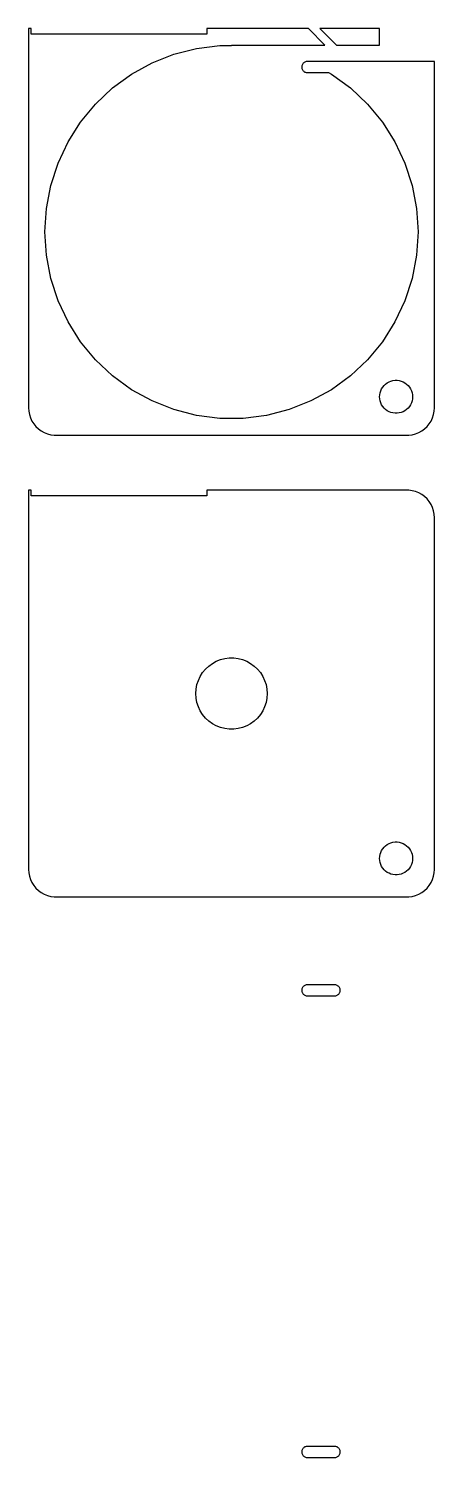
# Model space of a CAD drawing. Header units: metres. Extents: x -37 to 37, y 29 to 289.
import ezdxf

# ---------------------------------------------------------------- set-up
doc = ezdxf.new("R2010")
doc.units = ezdxf.units.M

msp = doc.modelspace()

# ---------------------------------------------------------------- linework, layer by layer
for p, q in [((-36.5, 289), (-37, 289)), ((-37, 289), (-37, 220)), ((-36.5, 288), (-36.5, 289)), ((14.0099, 288.99), (-4.5, 288.99)), ((-4.5, 288.99), (-4.5, 288)), ((17, 286), (14.0099, 288.99)), ((27, 288.99), (16.1312, 288.99)), ((16.1312, 288.99), (19.1213, 286)), ((27, 286), (27, 288.99)), ((-4.5, 288), (-36.5, 288)), ((0, 285.933), (0, 286)), ((0, 286), (17, 286)), ((19.1213, 286), (27, 286)), ((-14.4765, 282.764), (-10.5066, 284.336)), ((-10.5066, 284.336), (-6.37096, 285.398)), ((-6.37096, 285.398), (-2.13487, 285.933)), ((-2.13487, 285.933), (0, 285.933)), ((-18.2181, 280.707), (-14.4765, 282.764)), ((12.8189, 282.125), (12.811, 282)), ((12.811, 282), (12.8189, 281.875)), ((12.8424, 282.249), (12.8189, 282.125)), ((12.8189, 281.875), (12.8424, 281.751)), ((12.8812, 282.368), (12.8424, 282.249)), ((12.8424, 281.751), (12.8812, 281.632)), ((12.9347, 282.482), (12.8812, 282.368)), ((12.8812, 281.632), (12.9347, 281.518)), ((13.002, 282.588), (12.9347, 282.482)), ((12.9347, 281.518), (13.002, 281.412)), ((13.082, 282.685), (13.002, 282.588)), ((13.002, 281.412), (13.082, 281.315)), ((13.1736, 282.771), (13.082, 282.685)), ((13.082, 281.315), (13.1736, 281.229)), ((13.2752, 282.844), (13.1736, 282.771)), ((13.1736, 281.229), (13.2752, 281.156)), ((13.3852, 282.905), (13.2752, 282.844)), ((13.2752, 281.156), (13.3852, 281.095)), ((13.502, 282.951), (13.3852, 282.905)), ((13.3852, 281.095), (13.502, 281.049)), ((13.6236, 282.982), (13.502, 282.951)), ((13.502, 281.049), (13.6236, 281.018)), ((13.7482, 282.998), (13.6236, 282.982)), ((13.6236, 281.018), (13.7482, 281.002)), ((14.561, 282.998), (13.7482, 282.998)), ((13.7482, 281.002), (17.6818, 281.002)), ((37, 283), (14.561, 283)), ((14.561, 283), (14.561, 282.998)), ((17.6818, 281.002), (18.2181, 280.707)), ((37, 220), (37, 283)), ((-21.6724, 278.197), (-18.2181, 280.707)), ((18.2181, 280.707), (21.6724, 278.197)), ((-24.7849, 275.275), (-21.6724, 278.197)), ((21.6724, 278.197), (24.7849, 275.275)), ((-27.5066, 271.985), (-24.7849, 275.275)), ((24.7849, 275.275), (27.5066, 271.985)), ((-29.7944, 268.38), (-27.5066, 271.985)), ((27.5066, 271.985), (29.7944, 268.38)), ((-31.6124, 264.516), (-29.7944, 268.38)), ((29.7944, 268.38), (31.6124, 264.516)), ((-32.9318, 260.455), (-31.6124, 264.516)), ((31.6124, 264.516), (32.9318, 260.455)), ((-33.7319, 256.261), (-32.9318, 260.455)), ((32.9318, 260.455), (33.7319, 256.261)), ((-34, 252), (-33.7319, 256.261)), ((33.7319, 256.261), (34, 252)), ((-33.7319, 247.739), (-34, 252)), ((34, 252), (33.7319, 247.739)), ((-32.9318, 243.545), (-33.7319, 247.739)), ((33.7319, 247.739), (32.9318, 243.545)), ((-31.6124, 239.484), (-32.9318, 243.545)), ((32.9318, 243.545), (31.6124, 239.484)), ((-29.7944, 235.62), (-31.6124, 239.484)), ((31.6124, 239.484), (29.7944, 235.62)), ((-27.5066, 232.015), (-29.7944, 235.62)), ((29.7944, 235.62), (27.5066, 232.015)), ((-24.7849, 228.725), (-27.5066, 232.015)), ((27.5066, 232.015), (24.7849, 228.725)), ((-21.6724, 225.803), (-24.7849, 228.725)), ((24.7849, 228.725), (21.6724, 225.803)), ((-18.2181, 223.293), (-21.6724, 225.803)), ((21.6724, 225.803), (18.2181, 223.293)), ((27.3711, 223.445), (27.5729, 223.763)), ((27.5729, 223.763), (27.8131, 224.054)), ((27.8131, 224.054), (28.0877, 224.312)), ((28.0877, 224.312), (28.3925, 224.533)), ((28.3925, 224.533), (28.7227, 224.714)), ((28.7227, 224.714), (29.0729, 224.853)), ((29.0729, 224.853), (29.4379, 224.947)), ((29.4379, 224.947), (29.8116, 224.994)), ((29.8116, 224.994), (30.1884, 224.994)), ((30.1884, 224.994), (30.5621, 224.947)), ((30.5621, 224.947), (30.927, 224.853)), ((30.927, 224.853), (31.2773, 224.714)), ((31.2773, 224.714), (31.6075, 224.533)), ((31.6075, 224.533), (31.9123, 224.312)), ((31.9123, 224.312), (32.1869, 224.054)), ((32.1869, 224.054), (32.427, 223.763)), ((32.427, 223.763), (32.6289, 223.445)), ((-14.4765, 221.236), (-18.2181, 223.293)), ((-10.5066, 219.664), (-14.4765, 221.236)), ((14.4765, 221.236), (10.5066, 219.664)), ((18.2181, 223.293), (14.4765, 221.236)), ((27, 222), (27.0237, 222.376)), ((27.0237, 221.624), (27, 222)), ((27.0237, 222.376), (27.0942, 222.746)), ((27.0942, 221.254), (27.0237, 221.624)), ((27.0942, 222.746), (27.2107, 223.104)), ((27.2107, 220.896), (27.0942, 221.254)), ((27.2107, 223.104), (27.3711, 223.445)), ((32.6289, 223.445), (32.7893, 223.104)), ((32.7893, 223.104), (32.9057, 222.746)), ((32.9057, 221.254), (32.7893, 220.896)), ((32.9057, 222.746), (32.9763, 222.376)), ((32.9763, 221.624), (32.9057, 221.254)), ((32.9763, 222.376), (33, 222)), ((33, 222), (32.9763, 221.624)), ((-37, 220), (-36.9606, 219.373)), ((-36.9606, 219.373), (-36.8429, 218.757)), ((-36.8429, 218.757), (-36.6489, 218.159)), ((-6.37096, 218.602), (-10.5066, 219.664)), ((-2.13487, 218.067), (-6.37096, 218.602)), ((6.37096, 218.602), (2.13487, 218.067)), ((10.5066, 219.664), (6.37096, 218.602)), ((27.3711, 220.555), (27.2107, 220.896)), ((27.5729, 220.237), (27.3711, 220.555)), ((27.8131, 219.946), (27.5729, 220.237)), ((28.0877, 219.688), (27.8131, 219.946)), ((28.3925, 219.467), (28.0877, 219.688)), ((28.7227, 219.286), (28.3925, 219.467)), ((29.0729, 219.147), (28.7227, 219.286)), ((29.4379, 219.053), (29.0729, 219.147)), ((29.8116, 219.006), (29.4379, 219.053)), ((30.1884, 219.006), (29.8116, 219.006)), ((30.5621, 219.053), (30.1884, 219.006)), ((30.927, 219.147), (30.5621, 219.053)), ((31.2773, 219.286), (30.927, 219.147)), ((31.6075, 219.467), (31.2773, 219.286)), ((31.9123, 219.688), (31.6075, 219.467)), ((32.1869, 219.946), (31.9123, 219.688)), ((32.427, 220.237), (32.1869, 219.946)), ((32.6289, 220.555), (32.427, 220.237)), ((32.7893, 220.896), (32.6289, 220.555)), ((36.6489, 218.159), (36.8429, 218.757)), ((36.8429, 218.757), (36.9606, 219.373)), ((36.9606, 219.373), (37, 220)), ((-36.6489, 218.159), (-36.3815, 217.591)), ((-36.3815, 217.591), (-36.0451, 217.061)), ((-36.0451, 217.061), (-35.6448, 216.577)), ((-35.6448, 216.577), (-35.1871, 216.147)), ((-35.1871, 216.147), (-34.6791, 215.778)), ((2.13487, 218.067), (-2.13487, 218.067)), ((34.6791, 215.778), (35.1871, 216.147)), ((35.1871, 216.147), (35.6448, 216.577)), ((35.6448, 216.577), (36.0451, 217.061)), ((36.0451, 217.061), (36.3815, 217.591)), ((36.3815, 217.591), (36.6489, 218.159)), ((-34.6791, 215.778), (-34.1289, 215.476)), ((-34.1289, 215.476), (-33.5451, 215.245)), ((-33.5451, 215.245), (-32.9369, 215.089)), ((-32.9369, 215.089), (-32.3139, 215.01)), ((-32.3139, 215.01), (32.3139, 215.01)), ((32.3139, 215.01), (32.9369, 215.089)), ((32.9369, 215.089), (33.5451, 215.245)), ((33.5451, 215.245), (34.1289, 215.476)), ((34.1289, 215.476), (34.6791, 215.778)), ((-36.5, 205), (-37, 205)), ((-37, 205), (-37, 136)), ((-36.5, 204), (-36.5, 205)), ((-4.5, 204), (-36.5, 204)), ((32.3139, 204.99), (-4.5, 204.99)), ((-4.5, 204.99), (-4.5, 204)), ((32.9369, 204.911), (32.3139, 204.99)), ((33.5451, 204.755), (32.9369, 204.911)), ((34.1289, 204.524), (33.5451, 204.755)), ((34.6791, 204.222), (34.1289, 204.524)), ((35.1871, 203.853), (34.6791, 204.222)), ((35.6448, 203.423), (35.1871, 203.853)), ((36.0451, 202.939), (35.6448, 203.423)), ((36.3815, 202.409), (36.0451, 202.939)), ((36.6489, 201.841), (36.3815, 202.409)), ((36.8429, 201.243), (36.6489, 201.841)), ((36.9606, 200.627), (36.8429, 201.243)), ((37, 200), (36.9606, 200.627)), ((37, 136), (37, 200)), ((-2.00861, 174.182), (-1.21797, 174.385)), ((-1.21797, 174.385), (-0.40813, 174.487)), ((-0.40813, 174.487), (0.40813, 174.487)), ((0.40813, 174.487), (1.21797, 174.385)), ((1.21797, 174.385), (2.00861, 174.182)), ((-5.69598, 171.131), (-5.25861, 171.821)), ((-5.25861, 171.821), (-4.73828, 172.45)), ((-4.73828, 172.45), (-4.14325, 173.008)), ((-4.14325, 173.008), (-3.48286, 173.488)), ((-3.48286, 173.488), (-2.76756, 173.881)), ((-2.76756, 173.881), (-2.00861, 174.182)), ((2.00861, 174.182), (2.76756, 173.881)), ((2.76756, 173.881), (3.48286, 173.488)), ((3.48286, 173.488), (4.14325, 173.008)), ((4.14325, 173.008), (4.73828, 172.45)), ((4.73828, 172.45), (5.25861, 171.821)), ((5.25861, 171.821), (5.69598, 171.131)), ((-6.44873, 168.815), (-6.29578, 169.616)), ((-6.29578, 169.616), (-6.04353, 170.393)), ((-6.04353, 170.393), (-5.69598, 171.131)), ((5.69598, 171.131), (6.04353, 170.393)), ((6.04353, 170.393), (6.29578, 169.616)), ((6.29578, 169.616), (6.44873, 168.815)), ((-6.5, 168), (-6.44873, 168.815)), ((-6.44873, 167.185), (-6.5, 168)), ((-6.29578, 166.384), (-6.44873, 167.185)), ((6.44873, 167.185), (6.29578, 166.384)), ((6.44873, 168.815), (6.5, 168)), ((6.5, 168), (6.44873, 167.185)), ((-6.04353, 165.607), (-6.29578, 166.384)), ((-5.69598, 164.869), (-6.04353, 165.607)), ((-5.25861, 164.179), (-5.69598, 164.869)), ((-4.73828, 163.55), (-5.25861, 164.179)), ((5.25861, 164.179), (4.73828, 163.55)), ((5.69598, 164.869), (5.25861, 164.179)), ((6.04353, 165.607), (5.69598, 164.869)), ((6.29578, 166.384), (6.04353, 165.607)), ((-4.14325, 162.992), (-4.73828, 163.55)), ((-3.48286, 162.512), (-4.14325, 162.992)), ((-2.76756, 162.119), (-3.48286, 162.512)), ((-2.00861, 161.818), (-2.76756, 162.119)), ((-1.21797, 161.615), (-2.00861, 161.818)), ((-0.40813, 161.513), (-1.21797, 161.615)), ((0.40813, 161.513), (-0.40813, 161.513)), ((1.21797, 161.615), (0.40813, 161.513)), ((2.00861, 161.818), (1.21797, 161.615)), ((2.76756, 162.119), (2.00861, 161.818)), ((3.48286, 162.512), (2.76756, 162.119)), ((4.14325, 162.992), (3.48286, 162.512)), ((4.73828, 163.55), (4.14325, 162.992)), ((28.0877, 140.312), (28.3925, 140.533)), ((28.3925, 140.533), (28.7227, 140.714)), ((28.7227, 140.714), (29.0729, 140.853)), ((29.0729, 140.853), (29.4379, 140.947)), ((29.4379, 140.947), (29.8116, 140.994)), ((29.8116, 140.994), (30.1884, 140.994)), ((30.1884, 140.994), (30.5621, 140.947)), ((30.5621, 140.947), (30.927, 140.853)), ((30.927, 140.853), (31.2773, 140.714)), ((31.2773, 140.714), (31.6075, 140.533)), ((31.6075, 140.533), (31.9123, 140.312)), ((27, 138), (27.0237, 138.376)), ((27.0237, 137.624), (27, 138)), ((27.0237, 138.376), (27.0942, 138.746)), ((27.0942, 138.746), (27.2107, 139.104)), ((27.2107, 139.104), (27.3711, 139.445)), ((27.3711, 139.445), (27.5729, 139.763)), ((27.5729, 139.763), (27.8131, 140.054)), ((27.8131, 140.054), (28.0877, 140.312)), ((31.9123, 140.312), (32.1869, 140.054)), ((32.1869, 140.054), (32.427, 139.763)), ((32.427, 139.763), (32.6289, 139.445)), ((32.6289, 139.445), (32.7893, 139.104)), ((32.7893, 139.104), (32.9057, 138.746)), ((32.9057, 138.746), (32.9763, 138.376)), ((32.9763, 138.376), (33, 138)), ((33, 138), (32.9763, 137.624)), ((-37, 136), (-36.9606, 135.373)), ((-36.9606, 135.373), (-36.8429, 134.757)), ((27.0942, 137.254), (27.0237, 137.624)), ((27.2107, 136.896), (27.0942, 137.254)), ((27.3711, 136.555), (27.2107, 136.896)), ((27.5729, 136.237), (27.3711, 136.555)), ((27.8131, 135.946), (27.5729, 136.237)), ((28.0877, 135.688), (27.8131, 135.946)), ((28.3925, 135.467), (28.0877, 135.688)), ((28.7227, 135.286), (28.3925, 135.467)), ((29.0729, 135.147), (28.7227, 135.286)), ((31.2773, 135.286), (30.927, 135.147)), ((31.6075, 135.467), (31.2773, 135.286)), ((31.9123, 135.688), (31.6075, 135.467)), ((32.1869, 135.946), (31.9123, 135.688)), ((32.427, 136.237), (32.1869, 135.946)), ((32.6289, 136.555), (32.427, 136.237)), ((32.7893, 136.896), (32.6289, 136.555)), ((32.9057, 137.254), (32.7893, 136.896)), ((32.9763, 137.624), (32.9057, 137.254)), ((36.8429, 134.757), (36.9606, 135.373)), ((36.9606, 135.373), (37, 136)), ((-36.8429, 134.757), (-36.6489, 134.159)), ((-36.6489, 134.159), (-36.3815, 133.591)), ((-36.3815, 133.591), (-36.0451, 133.061)), ((-36.0451, 133.061), (-35.6448, 132.577)), ((29.4379, 135.053), (29.0729, 135.147)), ((29.8116, 135.006), (29.4379, 135.053)), ((30.1884, 135.006), (29.8116, 135.006)), ((30.5621, 135.053), (30.1884, 135.006)), ((30.927, 135.147), (30.5621, 135.053)), ((35.6448, 132.577), (36.0451, 133.061)), ((36.0451, 133.061), (36.3815, 133.591)), ((36.3815, 133.591), (36.6489, 134.159)), ((36.6489, 134.159), (36.8429, 134.757)), ((-35.6448, 132.577), (-35.1871, 132.147)), ((-35.1871, 132.147), (-34.6791, 131.778)), ((-34.6791, 131.778), (-34.1289, 131.476)), ((-34.1289, 131.476), (-33.5451, 131.245)), ((-33.5451, 131.245), (-32.9369, 131.089)), ((-32.9369, 131.089), (-32.3139, 131.01)), ((-32.3139, 131.01), (32.3139, 131.01)), ((32.3139, 131.01), (32.9369, 131.089)), ((32.9369, 131.089), (33.5451, 131.245)), ((33.5451, 131.245), (34.1289, 131.476)), ((34.1289, 131.476), (34.6791, 131.778)), ((34.6791, 131.778), (35.1871, 132.147)), ((35.1871, 132.147), (35.6448, 132.577)), ((12.9347, 114.482), (12.8812, 114.368)), ((13.002, 114.588), (12.9347, 114.482)), ((13.082, 114.685), (13.002, 114.588)), ((13.1736, 114.771), (13.082, 114.685)), ((13.2752, 114.844), (13.1736, 114.771)), ((13.3852, 114.905), (13.2752, 114.844)), ((13.502, 114.951), (13.3852, 114.905)), ((13.6236, 114.982), (13.502, 114.951)), ((13.7482, 114.998), (13.6236, 114.982)), ((18.8738, 114.998), (13.7482, 114.998)), ((18.9984, 114.982), (18.8738, 114.998)), ((19.12, 114.951), (18.9984, 114.982)), ((19.2368, 114.905), (19.12, 114.951)), ((19.3468, 114.844), (19.2368, 114.905)), ((19.4484, 114.771), (19.3468, 114.844)), ((19.54, 114.685), (19.4484, 114.771)), ((19.62, 114.588), (19.54, 114.685)), ((19.6873, 114.482), (19.62, 114.588)), ((19.7408, 114.368), (19.6873, 114.482)), ((12.8189, 114.125), (12.811, 114)), ((12.811, 114), (12.8189, 113.875)), ((12.8424, 114.249), (12.8189, 114.125)), ((12.8189, 113.875), (12.8424, 113.751)), ((12.8812, 114.368), (12.8424, 114.249)), ((12.8424, 113.751), (12.8812, 113.632)), ((12.8812, 113.632), (12.9347, 113.518)), ((12.9347, 113.518), (13.002, 113.412)), ((13.002, 113.412), (13.082, 113.315)), ((13.082, 113.315), (13.1736, 113.229)), ((13.1736, 113.229), (13.2752, 113.156)), ((13.2752, 113.156), (13.3852, 113.095)), ((13.3852, 113.095), (13.502, 113.049)), ((13.502, 113.049), (13.6236, 113.018)), ((13.6236, 113.018), (13.7482, 113.002)), ((13.7482, 113.002), (18.8738, 113.002)), ((18.8738, 113.002), (18.9984, 113.018)), ((18.9984, 113.018), (19.12, 113.049)), ((19.12, 113.049), (19.2368, 113.095)), ((19.2368, 113.095), (19.3468, 113.156)), ((19.3468, 113.156), (19.4484, 113.229)), ((19.4484, 113.229), (19.54, 113.315)), ((19.54, 113.315), (19.62, 113.412)), ((19.62, 113.412), (19.6873, 113.518)), ((19.6873, 113.518), (19.7408, 113.632)), ((19.7796, 114.249), (19.7408, 114.368)), ((19.7408, 113.632), (19.7796, 113.751)), ((19.8031, 114.125), (19.7796, 114.249)), ((19.7796, 113.751), (19.8031, 113.875)), ((19.811, 114), (19.8031, 114.125)), ((19.8031, 113.875), (19.811, 114)), ((12.8189, 30.1253), (12.811, 30)), ((12.811, 30), (12.8189, 29.8747)), ((12.8424, 30.2487), (12.8189, 30.1253)), ((12.8189, 29.8747), (12.8424, 29.7513)), ((12.8812, 30.3681), (12.8424, 30.2487)), ((12.8424, 29.7513), (12.8812, 29.6319)), ((12.9347, 30.4818), (12.8812, 30.3681)), ((12.8812, 29.6319), (12.9347, 29.5182)), ((13.002, 30.5878), (12.9347, 30.4818)), ((12.9347, 29.5182), (13.002, 29.4122)), ((13.082, 30.6845), (13.002, 30.5878)), ((13.002, 29.4122), (13.082, 29.3154)), ((13.1736, 30.7705), (13.082, 30.6845)), ((13.082, 29.3154), (13.1736, 29.2295)), ((13.2752, 30.8443), (13.1736, 30.7705)), ((13.1736, 29.2295), (13.2752, 29.1557)), ((13.3852, 30.9048), (13.2752, 30.8443)), ((13.2752, 29.1557), (13.3852, 29.0952)), ((13.502, 30.951), (13.3852, 30.9048)), ((13.3852, 29.0952), (13.502, 29.0489)), ((13.6236, 30.9823), (13.502, 30.951)), ((13.502, 29.0489), (13.6236, 29.0177)), ((13.7482, 30.998), (13.6236, 30.9823)), ((13.6236, 29.0177), (13.7482, 29.002)), ((18.8738, 30.998), (13.7482, 30.998)), ((13.7482, 29.002), (18.8738, 29.002)), ((18.9984, 30.9823), (18.8738, 30.998)), ((18.8738, 29.002), (18.9984, 29.0177)), ((19.12, 30.951), (18.9984, 30.9823)), ((18.9984, 29.0177), (19.12, 29.0489)), ((19.2368, 30.9048), (19.12, 30.951)), ((19.12, 29.0489), (19.2368, 29.0952)), ((19.3468, 30.8443), (19.2368, 30.9048)), ((19.2368, 29.0952), (19.3468, 29.1557)), ((19.4484, 30.7705), (19.3468, 30.8443)), ((19.3468, 29.1557), (19.4484, 29.2295)), ((19.54, 30.6845), (19.4484, 30.7705)), ((19.4484, 29.2295), (19.54, 29.3154)), ((19.62, 30.5878), (19.54, 30.6845)), ((19.54, 29.3154), (19.62, 29.4122)), ((19.6873, 30.4818), (19.62, 30.5878)), ((19.62, 29.4122), (19.6873, 29.5182)), ((19.7408, 30.3681), (19.6873, 30.4818)), ((19.6873, 29.5182), (19.7408, 29.6319)), ((19.7796, 30.2487), (19.7408, 30.3681)), ((19.7408, 29.6319), (19.7796, 29.7513)), ((19.8031, 30.1253), (19.7796, 30.2487)), ((19.7796, 29.7513), (19.8031, 29.8747)), ((19.811, 30), (19.8031, 30.1253)), ((19.8031, 29.8747), (19.811, 30))]:
    msp.add_line(p, q)

doc.saveas('drawing.dxf')
